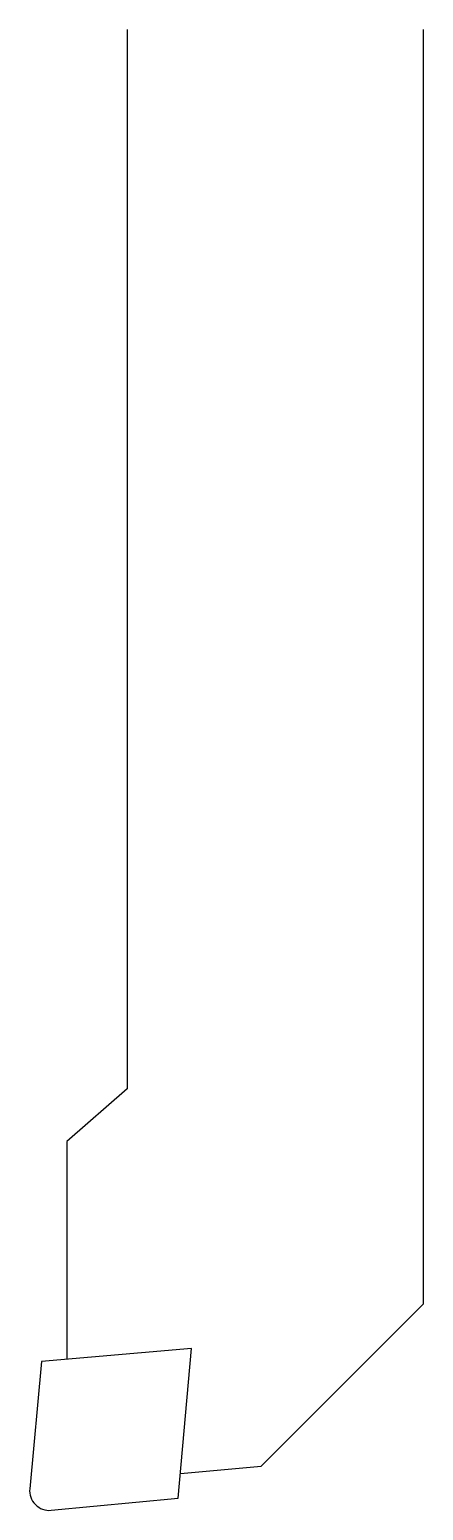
# Model space of a CAD drawing. Extents: x 0 to 16, y 0 to 60.
import ezdxf

# ---------------------------------------------------------------- set-up
doc = ezdxf.new("R2010")
doc.units = 0
doc.layers.add('1-1___', color=7, linetype='CONTINUOUS')

msp = doc.modelspace()

# ---------------------------------------------------------------- linework, layer by layer
at = {"layer": '1-1___', "color": 7, "linetype": 'CONTINUOUS'}
for p, q in [((3.957, 59.957), (3.957, 17.072)), ((15.957, 8.364), (15.957, 59.957)), ((3.957, 17.072), (1.514, 14.935)), ((1.514, 14.935), (1.514, 6.116)), ((9.377, 1.785), (15.957, 8.364)), ((0.488, 6.026), (0.004, 0.875)), ((6.557, 6.557), (0.488, 6.026)), ((6.026, 0.488), (6.557, 6.557)), ((6.114, 1.499), (9.377, 1.785)), ((0.875, 0.004), (6.026, 0.488))]:
    msp.add_line(p, q, dxfattribs=at)
msp.add_arc((0.8, 0.8), 0.8, 174.63155, 275.36845, dxfattribs=at)

doc.saveas('drawing.dxf')
